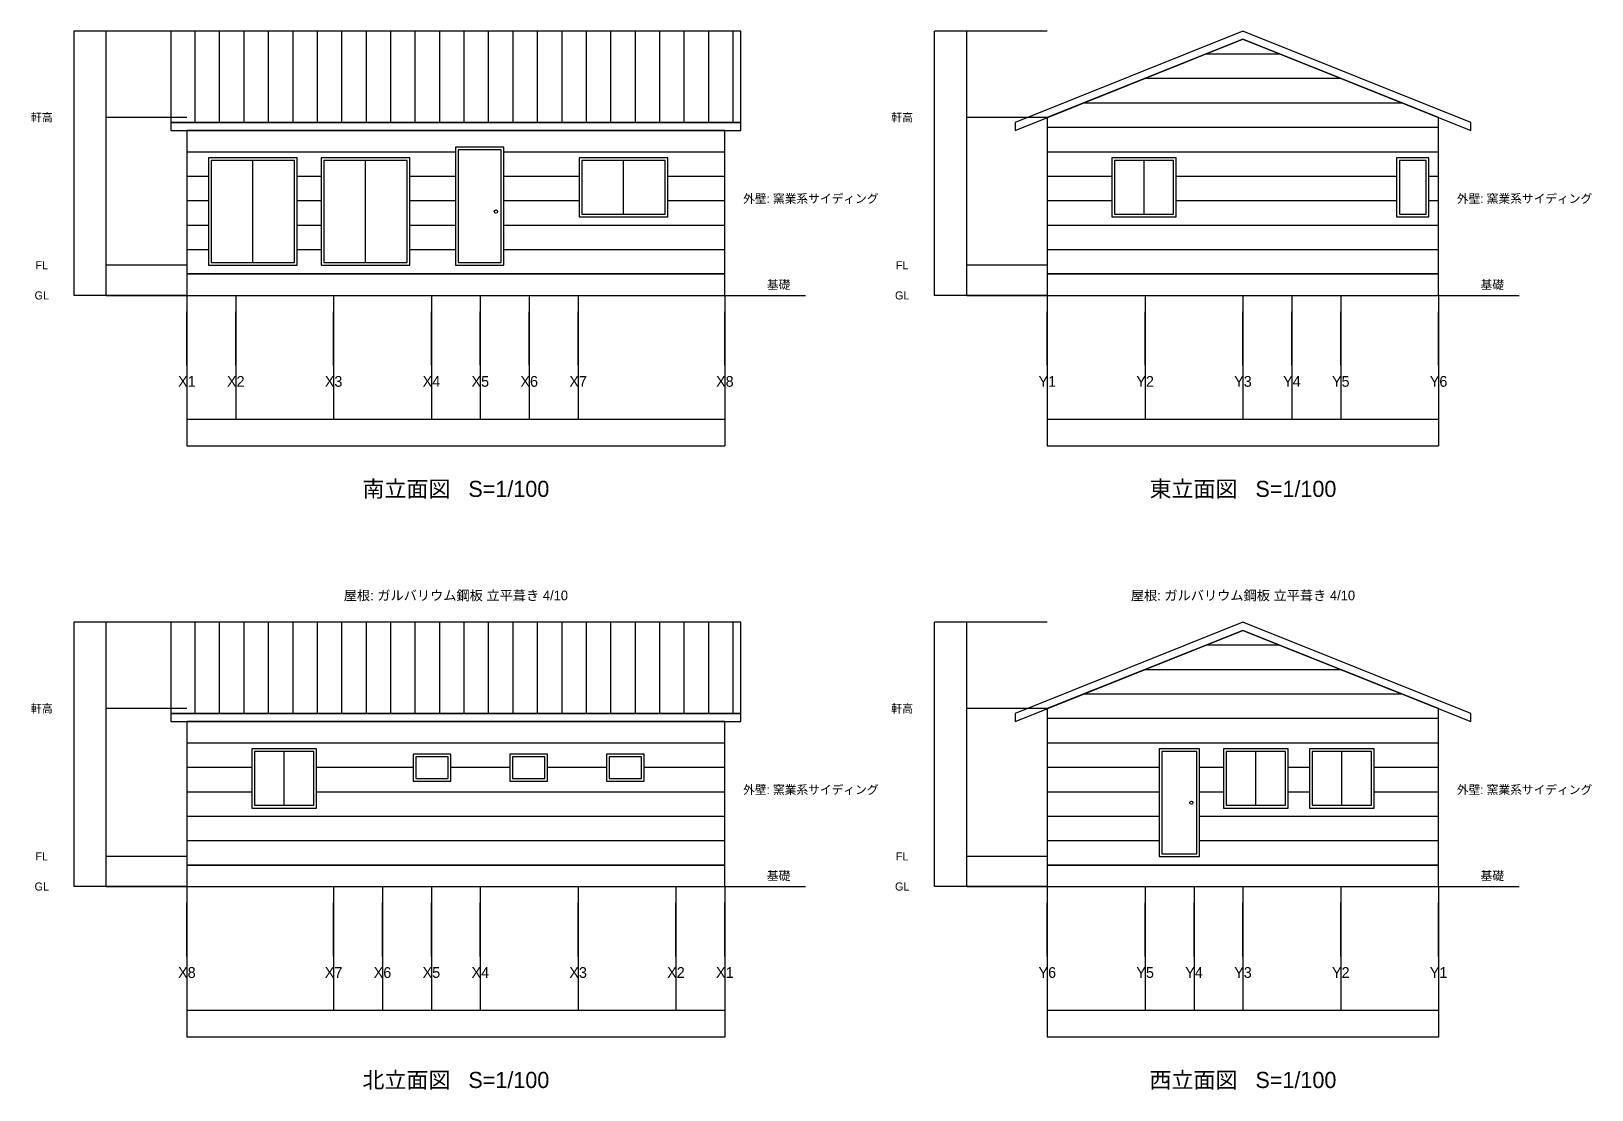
# Model space of a CAD drawing. Header units: millimetres. Extents: x -2900 to 51995, y -25289 to 10180.
# Drawn here: x -2896 to 26141, y -25283 to -5583 of the extents above; entities that cross this region are included whole.
import ezdxf
from ezdxf.enums import TextEntityAlignment as Align

# ---------------------------------------------------------------- set-up
doc = ezdxf.new("R2010")
doc.units = ezdxf.units.MM
doc.linetypes.add('CENTER', pattern=[50.800000000000004, 31.75, -6.35, 6.35, -6.35])
for name, color, linetype in [('DIM', 2, 'CONTINUOUS'), ('ELEV', 7, 'CONTINUOUS'), ('ELEV_DETAIL', 8, 'CONTINUOUS'), ('ELEV_WINDOW', 4, 'CONTINUOUS'), ('GRID', 1, 'CENTER'), ('TEXT', 7, 'CONTINUOUS')]:
    doc.layers.add(name, color=color, linetype=linetype)
doc.styles.add('kst32b', font='kst32b')
doc.dimstyles.get("Standard").update_dxf_attribs({"dimtxt": 0.25, "dimasz": 0.175, "dimexe": 0.375, "dimexo": 0.125, "dimgap": 0.1, "dimtad": 0, "dimtoh": 1, "dimlfac": 100, "dimzin": 12, "dimdsep": 46, "dimcen": 0.09, "dimazin": 3, "dimtfac": 1, "dimtdec": 4, "dimtofl": 0, "dimtmove": 0, "dimatfit": 3, "dimfxl": 1, "dimtolj": 1, "dimtzin": 0, "dimarcsym": 0})

# ---------------------------------------------------------------- blocks, each defined once
blk = doc.blocks.new('*D15')
at = {"layer": 'DIM', "color": 0, "linetype": 'ByBlock', "lineweight": -2}
for p, q in [((-2.296212748401287e-17, -10500.125), (-6.888638245203862e-17, -12800.375)), ((910, -10500.125), (910, -12800.375)), ((0, -12800), (910, -12800))]:
    blk.add_line(p, q, dxfattribs=at)
for points in [[(0, -12800), (0.175, -12799.97086007396), (0.175, -12800.02913992604)], [(910, -12800), (909.825, -12800.02913992604), (909.825, -12799.97086007396)]]:
    blk.add_solid(points, dxfattribs=at)
at = {"layer": 'DIM', "color": 0, "linetype": 'CONTINUOUS', "lineweight": -2, "insert": (455, -12640), "char_height": 0.25, "width": 0.4444444444444754, "attachment_point": 5}
blk.add_mtext('910', dxfattribs=at)
blk = doc.blocks.new('*D16')
at = {"layer": 'DIM', "color": 0, "linetype": 'ByBlock', "lineweight": -2}
for p, q in [((910, -10500.125), (910, -12800.375)), ((2730, -10500.125), (2730, -12800.375)), ((910, -12800), (2730, -12800))]:
    blk.add_line(p, q, dxfattribs=at)
for points in [[(910, -12800), (910.175, -12799.97086007396), (910.175, -12800.02913992604)], [(2730, -12800), (2729.825, -12800.02913992604), (2729.825, -12799.97086007396)]]:
    blk.add_solid(points, dxfattribs=at)
at = {"layer": 'DIM', "color": 0, "linetype": 'CONTINUOUS', "lineweight": -2, "insert": (1820, -12640), "char_height": 0.25, "width": 0.7361111111111112, "attachment_point": 5}
blk.add_mtext('1,820', dxfattribs=at)
blk = doc.blocks.new('*D17')
at = {"layer": 'DIM', "color": 0, "linetype": 'ByBlock', "lineweight": -2}
for p, q in [((2730, -10500.125), (2730, -12800.375)), ((4550, -10500.125), (4550, -12800.375)), ((2730, -12800), (4550, -12800))]:
    blk.add_line(p, q, dxfattribs=at)
for points in [[(2730, -12800), (2730.175, -12799.97086007396), (2730.175, -12800.02913992604)], [(4550, -12800), (4549.825, -12800.02913992604), (4549.825, -12799.97086007396)]]:
    blk.add_solid(points, dxfattribs=at)
at = {"layer": 'DIM', "color": 0, "linetype": 'CONTINUOUS', "lineweight": -2, "insert": (3640, -12640), "char_height": 0.25, "width": 0.7361111111111112, "attachment_point": 5}
blk.add_mtext('1,820', dxfattribs=at)
blk = doc.blocks.new('*D18')
at = {"layer": 'DIM', "color": 0, "linetype": 'ByBlock', "lineweight": -2}
for p, q in [((4550, -10500.125), (4550, -12800.375)), ((5460, -10500.125), (5460, -12800.375)), ((4550, -12800), (5460, -12800))]:
    blk.add_line(p, q, dxfattribs=at)
for points in [[(4550, -12800), (4550.175, -12799.97086007396), (4550.175, -12800.02913992604)], [(5460, -12800), (5459.825, -12800.02913992604), (5459.825, -12799.97086007396)]]:
    blk.add_solid(points, dxfattribs=at)
at = {"layer": 'DIM', "color": 0, "linetype": 'CONTINUOUS', "lineweight": -2, "insert": (5005, -12640), "char_height": 0.25, "width": 0.4444444444444754, "attachment_point": 5}
blk.add_mtext('910', dxfattribs=at)
blk = doc.blocks.new('*D19')
at = {"layer": 'DIM', "color": 0, "linetype": 'ByBlock', "lineweight": -2}
for p, q in [((5460, -10500.125), (5460, -12800.375)), ((6370, -10500.125), (6370, -12800.375)), ((5460, -12800), (6370, -12800))]:
    blk.add_line(p, q, dxfattribs=at)
for points in [[(5460, -12800), (5460.175, -12799.97086007396), (5460.175, -12800.02913992604)], [(6370, -12800), (6369.825, -12800.02913992604), (6369.825, -12799.97086007396)]]:
    blk.add_solid(points, dxfattribs=at)
at = {"layer": 'DIM', "color": 0, "linetype": 'CONTINUOUS', "lineweight": -2, "insert": (5915, -12640), "char_height": 0.25, "width": 0.4444444444444754, "attachment_point": 5}
blk.add_mtext('910', dxfattribs=at)
blk = doc.blocks.new('*D20')
at = {"layer": 'DIM', "color": 0, "linetype": 'ByBlock', "lineweight": -2}
for p, q in [((6370, -10500.125), (6370, -12800.375)), ((7280, -10500.125), (7280, -12800.375)), ((6370, -12800), (7280, -12800))]:
    blk.add_line(p, q, dxfattribs=at)
for points in [[(6370, -12800), (6370.175, -12799.97086007396), (6370.175, -12800.02913992604)], [(7280, -12800), (7279.825, -12800.02913992604), (7279.825, -12799.97086007396)]]:
    blk.add_solid(points, dxfattribs=at)
at = {"layer": 'DIM', "color": 0, "linetype": 'CONTINUOUS', "lineweight": -2, "insert": (6825, -12640), "char_height": 0.25, "width": 0.4444444444444754, "attachment_point": 5}
blk.add_mtext('910', dxfattribs=at)
blk = doc.blocks.new('*D21')
at = {"layer": 'DIM', "color": 0, "linetype": 'ByBlock', "lineweight": -2}
for p, q in [((7280, -10500.125), (7280, -12800.375)), ((10010, -10500.125), (10010, -12800.375)), ((7280, -12800), (10010, -12800))]:
    blk.add_line(p, q, dxfattribs=at)
for points in [[(7280, -12800), (7280.175, -12799.97086007396), (7280.175, -12800.02913992604)], [(10010, -12800), (10009.825, -12800.02913992604), (10009.825, -12799.97086007396)]]:
    blk.add_solid(points, dxfattribs=at)
at = {"layer": 'DIM', "color": 0, "linetype": 'CONTINUOUS', "lineweight": -2, "insert": (8645, -12640), "char_height": 0.25, "width": 0.7916666666666821, "attachment_point": 5}
blk.add_mtext('2,730', dxfattribs=at)
blk = doc.blocks.new('*D22')
at = {"layer": 'DIM', "color": 0, "linetype": 'ByBlock', "lineweight": -2}
for p, q in [((-2.296212748401287e-17, -10500.125), (-6.888638245203862e-17, -13300.375)), ((10010, -10500.125), (10010, -13300.375)), ((0, -13300), (10010, -13300))]:
    blk.add_line(p, q, dxfattribs=at)
for points in [[(0, -13300), (0.175, -13299.97086007396), (0.175, -13300.02913992604)], [(10010, -13300), (10009.825, -13300.02913992604), (10009.825, -13299.97086007396)]]:
    blk.add_solid(points, dxfattribs=at)
at = {"layer": 'DIM', "color": 0, "linetype": 'CONTINUOUS', "lineweight": -2, "insert": (5005, -13140), "char_height": 0.25, "width": 0.875, "attachment_point": 5}
blk.add_mtext('10,010', dxfattribs=at)
blk = doc.blocks.new('*D23')
at = {"layer": 'DIM', "color": 0, "linetype": 'ByBlock', "lineweight": -2}
for p, q in [((-0.125, -9939), (-1500.375, -9939)), ((-1500, -10500), (-1500, -9939)), ((-0.125, -10500), (-1500.375, -10500))]:
    blk.add_line(p, q, dxfattribs=at)
for points in [[(-1500, -9939), (-1499.970860073956, -9939.175), (-1500.029139926044, -9939.175)], [(-1500, -10500), (-1500.029139926044, -10499.825), (-1499.970860073956, -10499.825)]]:
    blk.add_solid(points, dxfattribs=at)
at = {"layer": 'DIM', "color": 0, "linetype": 'CONTINUOUS', "lineweight": -2, "insert": (-1660.375, -10219.5), "char_height": 0.25, "width": 0.4444444444444755, "attachment_point": 5, "rotation": 90}
blk.add_mtext('561', dxfattribs=at)
blk = doc.blocks.new('*D24')
at = {"layer": 'DIM', "color": 0, "linetype": 'ByBlock', "lineweight": -2}
for p, q in [((-0.125, -7189), (-1500.375, -7189)), ((-1500, -9939), (-1500, -7189)), ((-0.125, -9939), (-1500.375, -9939))]:
    blk.add_line(p, q, dxfattribs=at)
for points in [[(-1500, -7189), (-1499.970860073956, -7189.175), (-1500.029139926044, -7189.175)], [(-1500, -9939), (-1500.029139926044, -9938.825), (-1499.970860073956, -9938.825)]]:
    blk.add_solid(points, dxfattribs=at)
at = {"layer": 'DIM', "color": 0, "linetype": 'CONTINUOUS', "lineweight": -2, "insert": (-1660, -8564), "char_height": 0.25, "width": 0.7916666666666821, "attachment_point": 5, "rotation": 90}
blk.add_mtext('2,750', dxfattribs=at)
blk = doc.blocks.new('*D25')
at = {"layer": 'DIM', "color": 0, "linetype": 'ByBlock', "lineweight": -2}
for p, q in [((-0.125, -5583), (-1500.375, -5583)), ((-1500, -7189), (-1500, -5583)), ((-0.125, -7189), (-1500.375, -7189))]:
    blk.add_line(p, q, dxfattribs=at)
for points in [[(-1500, -5583), (-1499.970860073956, -5583.175), (-1500.029139926044, -5583.175)], [(-1500, -7189), (-1500.029139926044, -7188.825), (-1499.970860073956, -7188.825)]]:
    blk.add_solid(points, dxfattribs=at)
at = {"layer": 'DIM', "color": 0, "linetype": 'CONTINUOUS', "lineweight": -2, "insert": (-1660, -6386), "char_height": 0.25, "width": 0.7361111111111422, "attachment_point": 5, "rotation": 90}
blk.add_mtext('1,606', dxfattribs=at)
blk = doc.blocks.new('*D26')
at = {"layer": 'DIM', "color": 0, "linetype": 'ByBlock', "lineweight": -2}
for p, q in [((-0.125, -5583), (-2100.375, -5583)), ((-2100, -10500), (-2100, -5583)), ((-0.125, -10500), (-2100.375, -10500))]:
    blk.add_line(p, q, dxfattribs=at)
for points in [[(-2100, -5583), (-2099.970860073956, -5583.175), (-2100.029139926044, -5583.175)], [(-2100, -10500), (-2100.029139926044, -10499.825), (-2099.970860073956, -10499.825)]]:
    blk.add_solid(points, dxfattribs=at)
at = {"layer": 'DIM', "color": 0, "linetype": 'CONTINUOUS', "lineweight": -2, "insert": (-2260, -8041.5), "char_height": 0.25, "width": 0.7638888888889044, "attachment_point": 5, "rotation": 90}
blk.add_mtext('4,917', dxfattribs=at)
blk = doc.blocks.new('*D27')
at = {"layer": 'DIM', "color": 0, "linetype": 'ByBlock', "lineweight": -2}
for p, q in [((-2.296212748401287e-17, -21500.125), (-6.888638245203862e-17, -23800.375)), ((2730, -21500.125), (2730, -23800.375)), ((0, -23800), (2730, -23800))]:
    blk.add_line(p, q, dxfattribs=at)
for points in [[(0, -23800), (0.175, -23799.97086007395), (0.175, -23800.02913992605)], [(2730, -23800), (2729.825, -23800.02913992605), (2729.825, -23799.97086007395)]]:
    blk.add_solid(points, dxfattribs=at)
at = {"layer": 'DIM', "color": 0, "linetype": 'CONTINUOUS', "lineweight": -2, "insert": (1365, -23640), "char_height": 0.25, "width": 0.7916666666666821, "attachment_point": 5}
blk.add_mtext('2,730', dxfattribs=at)
blk = doc.blocks.new('*D28')
at = {"layer": 'DIM', "color": 0, "linetype": 'ByBlock', "lineweight": -2}
for p, q in [((2730, -21500.125), (2730, -23800.375)), ((3640, -21500.125), (3640, -23800.375)), ((2730, -23800), (3640, -23800))]:
    blk.add_line(p, q, dxfattribs=at)
for points in [[(2730, -23800), (2730.175, -23799.97086007395), (2730.175, -23800.02913992605)], [(3640, -23800), (3639.825, -23800.02913992605), (3639.825, -23799.97086007395)]]:
    blk.add_solid(points, dxfattribs=at)
at = {"layer": 'DIM', "color": 0, "linetype": 'CONTINUOUS', "lineweight": -2, "insert": (3185, -23640), "char_height": 0.25, "width": 0.4444444444444754, "attachment_point": 5}
blk.add_mtext('910', dxfattribs=at)
blk = doc.blocks.new('*D29')
at = {"layer": 'DIM', "color": 0, "linetype": 'ByBlock', "lineweight": -2}
for p, q in [((3640, -21500.125), (3640, -23800.375)), ((4550, -21500.125), (4550, -23800.375)), ((3640, -23800), (4550, -23800))]:
    blk.add_line(p, q, dxfattribs=at)
for points in [[(3640, -23800), (3640.175, -23799.97086007395), (3640.175, -23800.02913992605)], [(4550, -23800), (4549.825, -23800.02913992605), (4549.825, -23799.97086007395)]]:
    blk.add_solid(points, dxfattribs=at)
at = {"layer": 'DIM', "color": 0, "linetype": 'CONTINUOUS', "lineweight": -2, "insert": (4095, -23640), "char_height": 0.25, "width": 0.4444444444444754, "attachment_point": 5}
blk.add_mtext('910', dxfattribs=at)
blk = doc.blocks.new('*D30')
at = {"layer": 'DIM', "color": 0, "linetype": 'ByBlock', "lineweight": -2}
for p, q in [((4550, -21500.125), (4550, -23800.375)), ((5460, -21500.125), (5460, -23800.375)), ((4550, -23800), (5460, -23800))]:
    blk.add_line(p, q, dxfattribs=at)
for points in [[(4550, -23800), (4550.175, -23799.97086007395), (4550.175, -23800.02913992605)], [(5460, -23800), (5459.825, -23800.02913992605), (5459.825, -23799.97086007395)]]:
    blk.add_solid(points, dxfattribs=at)
at = {"layer": 'DIM', "color": 0, "linetype": 'CONTINUOUS', "lineweight": -2, "insert": (5005, -23640), "char_height": 0.25, "width": 0.4444444444444754, "attachment_point": 5}
blk.add_mtext('910', dxfattribs=at)
blk = doc.blocks.new('*D31')
at = {"layer": 'DIM', "color": 0, "linetype": 'ByBlock', "lineweight": -2}
for p, q in [((5460, -21500.125), (5460, -23800.375)), ((7280, -21500.125), (7280, -23800.375)), ((5460, -23800), (7280, -23800))]:
    blk.add_line(p, q, dxfattribs=at)
for points in [[(5460, -23800), (5460.175, -23799.97086007395), (5460.175, -23800.02913992605)], [(7280, -23800), (7279.825, -23800.02913992605), (7279.825, -23799.97086007395)]]:
    blk.add_solid(points, dxfattribs=at)
at = {"layer": 'DIM', "color": 0, "linetype": 'CONTINUOUS', "lineweight": -2, "insert": (6370, -23640), "char_height": 0.25, "width": 0.7361111111111112, "attachment_point": 5}
blk.add_mtext('1,820', dxfattribs=at)
blk = doc.blocks.new('*D32')
at = {"layer": 'DIM', "color": 0, "linetype": 'ByBlock', "lineweight": -2}
for p, q in [((7280, -21500.125), (7280, -23800.375)), ((9100, -21500.125), (9100, -23800.375)), ((7280, -23800), (9100, -23800))]:
    blk.add_line(p, q, dxfattribs=at)
for points in [[(7280, -23800), (7280.175, -23799.97086007395), (7280.175, -23800.02913992605)], [(9100, -23800), (9099.825, -23800.02913992605), (9099.825, -23799.97086007395)]]:
    blk.add_solid(points, dxfattribs=at)
at = {"layer": 'DIM', "color": 0, "linetype": 'CONTINUOUS', "lineweight": -2, "insert": (8190, -23640), "char_height": 0.25, "width": 0.7361111111111112, "attachment_point": 5}
blk.add_mtext('1,820', dxfattribs=at)
blk = doc.blocks.new('*D33')
at = {"layer": 'DIM', "color": 0, "linetype": 'ByBlock', "lineweight": -2}
for p, q in [((9100, -21500.125), (9100, -23800.375)), ((10010, -21500.125), (10010, -23800.375)), ((9100, -23800), (10010, -23800))]:
    blk.add_line(p, q, dxfattribs=at)
for points in [[(9100, -23800), (9100.175, -23799.97086007395), (9100.175, -23800.02913992605)], [(10010, -23800), (10009.825, -23800.02913992605), (10009.825, -23799.97086007395)]]:
    blk.add_solid(points, dxfattribs=at)
at = {"layer": 'DIM', "color": 0, "linetype": 'CONTINUOUS', "lineweight": -2, "insert": (9555, -23640), "char_height": 0.25, "width": 0.4444444444444754, "attachment_point": 5}
blk.add_mtext('910', dxfattribs=at)
blk = doc.blocks.new('*D34')
at = {"layer": 'DIM', "color": 0, "linetype": 'ByBlock', "lineweight": -2}
for p, q in [((-2.296212748401287e-17, -21500.125), (-6.888638245203862e-17, -24300.375)), ((10010, -21500.125), (10010, -24300.375)), ((0, -24300), (10010, -24300))]:
    blk.add_line(p, q, dxfattribs=at)
for points in [[(0, -24300), (0.175, -24299.97086007395), (0.175, -24300.02913992605)], [(10010, -24300), (10009.825, -24300.02913992605), (10009.825, -24299.97086007395)]]:
    blk.add_solid(points, dxfattribs=at)
at = {"layer": 'DIM', "color": 0, "linetype": 'CONTINUOUS', "lineweight": -2, "insert": (5005, -24140), "char_height": 0.25, "width": 0.875, "attachment_point": 5}
blk.add_mtext('10,010', dxfattribs=at)
blk = doc.blocks.new('*D35')
at = {"layer": 'DIM', "color": 0, "linetype": 'ByBlock', "lineweight": -2}
for p, q in [((-0.125, -20939), (-1500.375, -20939)), ((-1500, -21500), (-1500, -20939)), ((-0.125, -21500), (-1500.375, -21500))]:
    blk.add_line(p, q, dxfattribs=at)
for points in [[(-1500, -20939), (-1499.970860073956, -20939.175), (-1500.029139926044, -20939.175)], [(-1500, -21500), (-1500.029139926044, -21499.825), (-1499.970860073956, -21499.825)]]:
    blk.add_solid(points, dxfattribs=at)
at = {"layer": 'DIM', "color": 0, "linetype": 'CONTINUOUS', "lineweight": -2, "insert": (-1660.375, -21219.5), "char_height": 0.25, "width": 0.4444444444444755, "attachment_point": 5, "rotation": 90}
blk.add_mtext('561', dxfattribs=at)
blk = doc.blocks.new('*D36')
at = {"layer": 'DIM', "color": 0, "linetype": 'ByBlock', "lineweight": -2}
for p, q in [((-0.125, -18189), (-1500.375, -18189)), ((-1500, -20939), (-1500, -18189)), ((-0.125, -20939), (-1500.375, -20939))]:
    blk.add_line(p, q, dxfattribs=at)
for points in [[(-1500, -18189), (-1499.970860073956, -18189.175), (-1500.029139926044, -18189.175)], [(-1500, -20939), (-1500.029139926044, -20938.825), (-1499.970860073956, -20938.825)]]:
    blk.add_solid(points, dxfattribs=at)
at = {"layer": 'DIM', "color": 0, "linetype": 'CONTINUOUS', "lineweight": -2, "insert": (-1660, -19564), "char_height": 0.25, "width": 0.7916666666666821, "attachment_point": 5, "rotation": 90}
blk.add_mtext('2,750', dxfattribs=at)
blk = doc.blocks.new('*D37')
at = {"layer": 'DIM', "color": 0, "linetype": 'ByBlock', "lineweight": -2}
for p, q in [((-0.125, -16583), (-1500.375, -16583)), ((-1500, -18189), (-1500, -16583)), ((-0.125, -18189), (-1500.375, -18189))]:
    blk.add_line(p, q, dxfattribs=at)
for points in [[(-1500, -16583), (-1499.970860073956, -16583.175), (-1500.029139926044, -16583.175)], [(-1500, -18189), (-1500.029139926044, -18188.825), (-1499.970860073956, -18188.825)]]:
    blk.add_solid(points, dxfattribs=at)
at = {"layer": 'DIM', "color": 0, "linetype": 'CONTINUOUS', "lineweight": -2, "insert": (-1660, -17386), "char_height": 0.25, "width": 0.7361111111111422, "attachment_point": 5, "rotation": 90}
blk.add_mtext('1,606', dxfattribs=at)
blk = doc.blocks.new('*D38')
at = {"layer": 'DIM', "color": 0, "linetype": 'ByBlock', "lineweight": -2}
for p, q in [((-0.125, -16583), (-2100.375, -16583)), ((-2100, -21500), (-2100, -16583)), ((-0.125, -21500), (-2100.375, -21500))]:
    blk.add_line(p, q, dxfattribs=at)
for points in [[(-2100, -16583), (-2099.970860073956, -16583.175), (-2100.029139926044, -16583.175)], [(-2100, -21500), (-2100.029139926044, -21499.825), (-2099.970860073956, -21499.825)]]:
    blk.add_solid(points, dxfattribs=at)
at = {"layer": 'DIM', "color": 0, "linetype": 'CONTINUOUS', "lineweight": -2, "insert": (-2260, -19041.5), "char_height": 0.25, "width": 0.7638888888889044, "attachment_point": 5, "rotation": 90}
blk.add_mtext('4,917', dxfattribs=at)
blk = doc.blocks.new('*D39')
at = {"layer": 'DIM', "color": 0, "linetype": 'ByBlock', "lineweight": -2}
for p, q in [((16010, -10500.125), (16010, -12800.375)), ((17830, -10500.125), (17830, -12800.375)), ((16010, -12800), (17830, -12800))]:
    blk.add_line(p, q, dxfattribs=at)
for points in [[(16010, -12800), (16010.175, -12799.97086007396), (16010.175, -12800.02913992604)], [(17830, -12800), (17829.825, -12800.02913992604), (17829.825, -12799.97086007396)]]:
    blk.add_solid(points, dxfattribs=at)
at = {"layer": 'DIM', "color": 0, "linetype": 'CONTINUOUS', "lineweight": -2, "insert": (16920, -12640), "char_height": 0.25, "width": 0.7361111111111112, "attachment_point": 5}
blk.add_mtext('1,820', dxfattribs=at)
blk = doc.blocks.new('*D40')
at = {"layer": 'DIM', "color": 0, "linetype": 'ByBlock', "lineweight": -2}
for p, q in [((17830, -10500.125), (17830, -12800.375)), ((19650, -10500.125), (19650, -12800.375)), ((17830, -12800), (19650, -12800))]:
    blk.add_line(p, q, dxfattribs=at)
for points in [[(17830, -12800), (17830.175, -12799.97086007396), (17830.175, -12800.02913992604)], [(19650, -12800), (19649.825, -12800.02913992604), (19649.825, -12799.97086007396)]]:
    blk.add_solid(points, dxfattribs=at)
at = {"layer": 'DIM', "color": 0, "linetype": 'CONTINUOUS', "lineweight": -2, "insert": (18740, -12640), "char_height": 0.25, "width": 0.7361111111111112, "attachment_point": 5}
blk.add_mtext('1,820', dxfattribs=at)
blk = doc.blocks.new('*D41')
at = {"layer": 'DIM', "color": 0, "linetype": 'ByBlock', "lineweight": -2}
for p, q in [((19650, -10500.125), (19650, -12800.375)), ((20560, -10500.125), (20560, -12800.375)), ((19650, -12800), (20560, -12800))]:
    blk.add_line(p, q, dxfattribs=at)
for points in [[(19650, -12800), (19650.175, -12799.97086007396), (19650.175, -12800.02913992604)], [(20560, -12800), (20559.825, -12800.02913992604), (20559.825, -12799.97086007396)]]:
    blk.add_solid(points, dxfattribs=at)
at = {"layer": 'DIM', "color": 0, "linetype": 'CONTINUOUS', "lineweight": -2, "insert": (20105, -12640), "char_height": 0.25, "width": 0.4444444444444754, "attachment_point": 5}
blk.add_mtext('910', dxfattribs=at)
blk = doc.blocks.new('*D42')
at = {"layer": 'DIM', "color": 0, "linetype": 'ByBlock', "lineweight": -2}
for p, q in [((20560, -10500.125), (20560, -12800.375)), ((21470, -10500.125), (21470, -12800.375)), ((20560, -12800), (21470, -12800))]:
    blk.add_line(p, q, dxfattribs=at)
for points in [[(20560, -12800), (20560.175, -12799.97086007396), (20560.175, -12800.02913992604)], [(21470, -12800), (21469.825, -12800.02913992604), (21469.825, -12799.97086007396)]]:
    blk.add_solid(points, dxfattribs=at)
at = {"layer": 'DIM', "color": 0, "linetype": 'CONTINUOUS', "lineweight": -2, "insert": (21015, -12640), "char_height": 0.25, "width": 0.4444444444444754, "attachment_point": 5}
blk.add_mtext('910', dxfattribs=at)
blk = doc.blocks.new('*D43')
at = {"layer": 'DIM', "color": 0, "linetype": 'ByBlock', "lineweight": -2}
for p, q in [((21470, -10500.125), (21470, -12800.375)), ((23290, -10500.125), (23290, -12800.375)), ((21470, -12800), (23290, -12800))]:
    blk.add_line(p, q, dxfattribs=at)
for points in [[(21470, -12800), (21470.175, -12799.97086007396), (21470.175, -12800.02913992604)], [(23290, -12800), (23289.825, -12800.02913992604), (23289.825, -12799.97086007396)]]:
    blk.add_solid(points, dxfattribs=at)
at = {"layer": 'DIM', "color": 0, "linetype": 'CONTINUOUS', "lineweight": -2, "insert": (22380, -12640), "char_height": 0.25, "width": 0.7361111111111112, "attachment_point": 5}
blk.add_mtext('1,820', dxfattribs=at)
blk = doc.blocks.new('*D44')
at = {"layer": 'DIM', "color": 0, "linetype": 'ByBlock', "lineweight": -2}
for p, q in [((16010, -10500.125), (16010, -13300.375)), ((23290, -10500.125), (23290, -13300.375)), ((16010, -13300), (23290, -13300))]:
    blk.add_line(p, q, dxfattribs=at)
for points in [[(16010, -13300), (16010.175, -13299.97086007396), (16010.175, -13300.02913992604)], [(23290, -13300), (23289.825, -13300.02913992604), (23289.825, -13299.97086007396)]]:
    blk.add_solid(points, dxfattribs=at)
at = {"layer": 'DIM', "color": 0, "linetype": 'CONTINUOUS', "lineweight": -2, "insert": (19650, -13140), "char_height": 0.25, "width": 0.7916666666666665, "attachment_point": 5}
blk.add_mtext('7,280', dxfattribs=at)
blk = doc.blocks.new('*D45')
at = {"layer": 'DIM', "color": 0, "linetype": 'ByBlock', "lineweight": -2}
for p, q in [((16009.875, -9939), (14509.625, -9939)), ((14510, -10500), (14510, -9939)), ((16009.875, -10500), (14509.625, -10500))]:
    blk.add_line(p, q, dxfattribs=at)
for points in [[(14510, -9939), (14510.02913992604, -9939.175), (14509.97086007396, -9939.175)], [(14510, -10500), (14509.97086007396, -10499.825), (14510.02913992604, -10499.825)]]:
    blk.add_solid(points, dxfattribs=at)
at = {"layer": 'DIM', "color": 0, "linetype": 'CONTINUOUS', "lineweight": -2, "insert": (14349.625, -10219.5), "char_height": 0.25, "width": 0.4444444444444755, "attachment_point": 5, "rotation": 90}
blk.add_mtext('561', dxfattribs=at)
blk = doc.blocks.new('*D46')
at = {"layer": 'DIM', "color": 0, "linetype": 'ByBlock', "lineweight": -2}
for p, q in [((16009.875, -7189), (14509.625, -7189)), ((14510, -9939), (14510, -7189)), ((16009.875, -9939), (14509.625, -9939))]:
    blk.add_line(p, q, dxfattribs=at)
for points in [[(14510, -7189), (14510.02913992604, -7189.175), (14509.97086007396, -7189.175)], [(14510, -9939), (14509.97086007396, -9938.825), (14510.02913992604, -9938.825)]]:
    blk.add_solid(points, dxfattribs=at)
at = {"layer": 'DIM', "color": 0, "linetype": 'CONTINUOUS', "lineweight": -2, "insert": (14350, -8564), "char_height": 0.25, "width": 0.7916666666666821, "attachment_point": 5, "rotation": 90}
blk.add_mtext('2,750', dxfattribs=at)
blk = doc.blocks.new('*D47')
at = {"layer": 'DIM', "color": 0, "linetype": 'ByBlock', "lineweight": -2}
for p, q in [((16009.875, -5583), (14509.625, -5583)), ((14510, -7189), (14510, -5583)), ((16009.875, -7189), (14509.625, -7189))]:
    blk.add_line(p, q, dxfattribs=at)
for points in [[(14510, -5583), (14510.02913992604, -5583.175), (14509.97086007396, -5583.175)], [(14510, -7189), (14509.97086007396, -7188.825), (14510.02913992604, -7188.825)]]:
    blk.add_solid(points, dxfattribs=at)
at = {"layer": 'DIM', "color": 0, "linetype": 'CONTINUOUS', "lineweight": -2, "insert": (14350, -6386), "char_height": 0.25, "width": 0.7361111111111422, "attachment_point": 5, "rotation": 90}
blk.add_mtext('1,606', dxfattribs=at)
blk = doc.blocks.new('*D48')
at = {"layer": 'DIM', "color": 0, "linetype": 'ByBlock', "lineweight": -2}
for p, q in [((16009.875, -5583), (13909.625, -5583)), ((13910, -10500), (13910, -5583)), ((16009.875, -10500), (13909.625, -10500))]:
    blk.add_line(p, q, dxfattribs=at)
for points in [[(13910, -5583), (13910.02913992604, -5583.175), (13909.97086007396, -5583.175)], [(13910, -10500), (13909.97086007396, -10499.825), (13910.02913992604, -10499.825)]]:
    blk.add_solid(points, dxfattribs=at)
at = {"layer": 'DIM', "color": 0, "linetype": 'CONTINUOUS', "lineweight": -2, "insert": (13750, -8041.5), "char_height": 0.25, "width": 0.7638888888889044, "attachment_point": 5, "rotation": 90}
blk.add_mtext('4,917', dxfattribs=at)
blk = doc.blocks.new('*D49')
at = {"layer": 'DIM', "color": 0, "linetype": 'ByBlock', "lineweight": -2}
for p, q in [((16010, -21500.125), (16010, -23800.375)), ((17830, -21500.125), (17830, -23800.375)), ((16010, -23800), (17830, -23800))]:
    blk.add_line(p, q, dxfattribs=at)
for points in [[(16010, -23800), (16010.175, -23799.97086007395), (16010.175, -23800.02913992605)], [(17830, -23800), (17829.825, -23800.02913992605), (17829.825, -23799.97086007395)]]:
    blk.add_solid(points, dxfattribs=at)
at = {"layer": 'DIM', "color": 0, "linetype": 'CONTINUOUS', "lineweight": -2, "insert": (16920, -23640), "char_height": 0.25, "width": 0.7361111111111112, "attachment_point": 5}
blk.add_mtext('1,820', dxfattribs=at)
blk = doc.blocks.new('*D50')
at = {"layer": 'DIM', "color": 0, "linetype": 'ByBlock', "lineweight": -2}
for p, q in [((17830, -21500.125), (17830, -23800.375)), ((18740, -21500.125), (18740, -23800.375)), ((17830, -23800), (18740, -23800))]:
    blk.add_line(p, q, dxfattribs=at)
for points in [[(17830, -23800), (17830.175, -23799.97086007395), (17830.175, -23800.02913992605)], [(18740, -23800), (18739.825, -23800.02913992605), (18739.825, -23799.97086007395)]]:
    blk.add_solid(points, dxfattribs=at)
at = {"layer": 'DIM', "color": 0, "linetype": 'CONTINUOUS', "lineweight": -2, "insert": (18285, -23640), "char_height": 0.25, "width": 0.4444444444444754, "attachment_point": 5}
blk.add_mtext('910', dxfattribs=at)
blk = doc.blocks.new('*D51')
at = {"layer": 'DIM', "color": 0, "linetype": 'ByBlock', "lineweight": -2}
for p, q in [((18740, -21500.125), (18740, -23800.375)), ((19650, -21500.125), (19650, -23800.375)), ((18740, -23800), (19650, -23800))]:
    blk.add_line(p, q, dxfattribs=at)
for points in [[(18740, -23800), (18740.175, -23799.97086007395), (18740.175, -23800.02913992605)], [(19650, -23800), (19649.825, -23800.02913992605), (19649.825, -23799.97086007395)]]:
    blk.add_solid(points, dxfattribs=at)
at = {"layer": 'DIM', "color": 0, "linetype": 'CONTINUOUS', "lineweight": -2, "insert": (19195, -23640), "char_height": 0.25, "width": 0.4444444444444754, "attachment_point": 5}
blk.add_mtext('910', dxfattribs=at)
blk = doc.blocks.new('*D52')
at = {"layer": 'DIM', "color": 0, "linetype": 'ByBlock', "lineweight": -2}
for p, q in [((19650, -21500.125), (19650, -23800.375)), ((21470, -21500.125), (21470, -23800.375)), ((19650, -23800), (21470, -23800))]:
    blk.add_line(p, q, dxfattribs=at)
for points in [[(19650, -23800), (19650.175, -23799.97086007395), (19650.175, -23800.02913992605)], [(21470, -23800), (21469.825, -23800.02913992605), (21469.825, -23799.97086007395)]]:
    blk.add_solid(points, dxfattribs=at)
at = {"layer": 'DIM', "color": 0, "linetype": 'CONTINUOUS', "lineweight": -2, "insert": (20560, -23640), "char_height": 0.25, "width": 0.7361111111111112, "attachment_point": 5}
blk.add_mtext('1,820', dxfattribs=at)
blk = doc.blocks.new('*D53')
at = {"layer": 'DIM', "color": 0, "linetype": 'ByBlock', "lineweight": -2}
for p, q in [((21470, -21500.125), (21470, -23800.375)), ((23290, -21500.125), (23290, -23800.375)), ((21470, -23800), (23290, -23800))]:
    blk.add_line(p, q, dxfattribs=at)
for points in [[(21470, -23800), (21470.175, -23799.97086007395), (21470.175, -23800.02913992605)], [(23290, -23800), (23289.825, -23800.02913992605), (23289.825, -23799.97086007395)]]:
    blk.add_solid(points, dxfattribs=at)
at = {"layer": 'DIM', "color": 0, "linetype": 'CONTINUOUS', "lineweight": -2, "insert": (22380, -23640), "char_height": 0.25, "width": 0.7361111111111112, "attachment_point": 5}
blk.add_mtext('1,820', dxfattribs=at)
blk = doc.blocks.new('*D54')
at = {"layer": 'DIM', "color": 0, "linetype": 'ByBlock', "lineweight": -2}
for p, q in [((16010, -21500.125), (16010, -24300.375)), ((23290, -21500.125), (23290, -24300.375)), ((16010, -24300), (23290, -24300))]:
    blk.add_line(p, q, dxfattribs=at)
for points in [[(16010, -24300), (16010.175, -24299.97086007395), (16010.175, -24300.02913992605)], [(23290, -24300), (23289.825, -24300.02913992605), (23289.825, -24299.97086007395)]]:
    blk.add_solid(points, dxfattribs=at)
at = {"layer": 'DIM', "color": 0, "linetype": 'CONTINUOUS', "lineweight": -2, "insert": (19650, -24140), "char_height": 0.25, "width": 0.7916666666666665, "attachment_point": 5}
blk.add_mtext('7,280', dxfattribs=at)
blk = doc.blocks.new('*D55')
at = {"layer": 'DIM', "color": 0, "linetype": 'ByBlock', "lineweight": -2}
for p, q in [((16009.875, -20939), (14509.625, -20939)), ((14510, -21500), (14510, -20939)), ((16009.875, -21500), (14509.625, -21500))]:
    blk.add_line(p, q, dxfattribs=at)
for points in [[(14510, -20939), (14510.02913992604, -20939.175), (14509.97086007396, -20939.175)], [(14510, -21500), (14509.97086007396, -21499.825), (14510.02913992604, -21499.825)]]:
    blk.add_solid(points, dxfattribs=at)
at = {"layer": 'DIM', "color": 0, "linetype": 'CONTINUOUS', "lineweight": -2, "insert": (14349.625, -21219.5), "char_height": 0.25, "width": 0.4444444444444755, "attachment_point": 5, "rotation": 90}
blk.add_mtext('561', dxfattribs=at)
blk = doc.blocks.new('*D56')
at = {"layer": 'DIM', "color": 0, "linetype": 'ByBlock', "lineweight": -2}
for p, q in [((16009.875, -18189), (14509.625, -18189)), ((14510, -20939), (14510, -18189)), ((16009.875, -20939), (14509.625, -20939))]:
    blk.add_line(p, q, dxfattribs=at)
for points in [[(14510, -18189), (14510.02913992604, -18189.175), (14509.97086007396, -18189.175)], [(14510, -20939), (14509.97086007396, -20938.825), (14510.02913992604, -20938.825)]]:
    blk.add_solid(points, dxfattribs=at)
at = {"layer": 'DIM', "color": 0, "linetype": 'CONTINUOUS', "lineweight": -2, "insert": (14350, -19564), "char_height": 0.25, "width": 0.7916666666666821, "attachment_point": 5, "rotation": 90}
blk.add_mtext('2,750', dxfattribs=at)
blk = doc.blocks.new('*D57')
at = {"layer": 'DIM', "color": 0, "linetype": 'ByBlock', "lineweight": -2}
for p, q in [((16009.875, -16583), (14509.625, -16583)), ((14510, -18189), (14510, -16583)), ((16009.875, -18189), (14509.625, -18189))]:
    blk.add_line(p, q, dxfattribs=at)
for points in [[(14510, -16583), (14510.02913992604, -16583.175), (14509.97086007396, -16583.175)], [(14510, -18189), (14509.97086007396, -18188.825), (14510.02913992604, -18188.825)]]:
    blk.add_solid(points, dxfattribs=at)
at = {"layer": 'DIM', "color": 0, "linetype": 'CONTINUOUS', "lineweight": -2, "insert": (14350, -17386), "char_height": 0.25, "width": 0.7361111111111422, "attachment_point": 5, "rotation": 90}
blk.add_mtext('1,606', dxfattribs=at)
blk = doc.blocks.new('*D58')
at = {"layer": 'DIM', "color": 0, "linetype": 'ByBlock', "lineweight": -2}
for p, q in [((16009.875, -16583), (13909.625, -16583)), ((13910, -21500), (13910, -16583)), ((16009.875, -21500), (13909.625, -21500))]:
    blk.add_line(p, q, dxfattribs=at)
for points in [[(13910, -16583), (13910.02913992604, -16583.175), (13909.97086007396, -16583.175)], [(13910, -21500), (13909.97086007396, -21499.825), (13910.02913992604, -21499.825)]]:
    blk.add_solid(points, dxfattribs=at)
at = {"layer": 'DIM', "color": 0, "linetype": 'CONTINUOUS', "lineweight": -2, "insert": (13750, -19041.5), "char_height": 0.25, "width": 0.7638888888889044, "attachment_point": 5, "rotation": 90}
blk.add_mtext('4,917', dxfattribs=at)

msp = doc.modelspace()

# ---------------------------------------------------------------- linework, layer by layer
at = {"layer": 'ELEV'}
for p, q in [((-1500, -10500), (11510, -10500)), ((14510, -10500), (24790, -10500)), ((-1500, -21500), (11510, -21500)), ((14510, -21500), (24790, -21500))]:
    msp.add_line(p, q, dxfattribs=at)
for points in [[(-300, -7279), (10310, -7279), (10310, -5583), (-300, -5583)], [(15410, -7429), (19650, -5733), (23890, -7429), (23890, -7279), (19650, -5583), (15410, -7279)], [(16010, -10100), (23290, -10100), (23290, -7189), (19650, -5733), (16010, -7189)], [(-300, -7429), (10310, -7429), (10310, -7279), (-300, -7279)], [(0, -10100), (10010, -10100), (10010, -7429), (0, -7429)], [(0, -10500), (10010, -10500), (10010, -10100), (0, -10100)], [(16010, -10500), (23290, -10500), (23290, -10100), (16010, -10100)], [(-300, -18279), (10310, -18279), (10310, -16583), (-300, -16583)], [(15410, -18429), (19650, -16733), (23890, -18429), (23890, -18279), (19650, -16583), (15410, -18279)], [(16010, -21100), (23290, -21100), (23290, -18189), (19650, -16733), (16010, -18189)], [(-300, -18429), (10310, -18429), (10310, -18279), (-300, -18279)], [(0, -21100), (10010, -21100), (10010, -18429), (0, -18429)], [(0, -21500), (10010, -21500), (10010, -21100), (0, -21100)], [(16010, -21500), (23290, -21500), (23290, -21100), (16010, -21100)]]:
    msp.add_lwpolyline(points, close=True, dxfattribs=at)
at = {"layer": 'ELEV_DETAIL'}
for p, q in [((155, -7279), (155, -5583)), ((610, -7279), (610, -5583)), ((1065, -7279), (1065, -5583)), ((1520, -7279), (1520, -5583)), ((1975, -7279), (1975, -5583)), ((2430, -7279), (2430, -5583)), ((2885, -7279), (2885, -5583)), ((3340, -7279), (3340, -5583)), ((3795, -7279), (3795, -5583)), ((4250, -7279), (4250, -5583)), ((4705, -7279), (4705, -5583)), ((5160, -7279), (5160, -5583)), ((5615, -7279), (5615, -5583)), ((6070, -7279), (6070, -5583)), ((6525, -7279), (6525, -5583)), ((6980, -7279), (6980, -5583)), ((7435, -7279), (7435, -5583)), ((7890, -7279), (7890, -5583)), ((8345, -7279), (8345, -5583)), ((8800, -7279), (8800, -5583)), ((9255, -7279), (9255, -5583)), ((9710, -7279), (9710, -5583)), ((10165, -7279), (10165, -5583)), ((18970, -6005), (20330, -6005)), ((17832.5, -6460), (21467.5, -6460)), ((16695, -6915), (22605, -6915)), ((16010, -7370), (23290, -7370)), ((0, -7825), (5000, -7825)), ((5900, -7825), (10010, -7825)), ((16010, -7825), (23290, -7825)), ((0, -8280), (400, -8280)), ((2050, -8280), (2500, -8280)), ((4150, -8280), (5000, -8280)), ((5900, -8280), (7300, -8280)), ((8950, -8280), (10010, -8280)), ((16010, -8280), (17210, -8280)), ((18410, -8280), (22510, -8280)), ((23110, -8280), (23290, -8280)), ((0, -8735), (400, -8735)), ((2050, -8735), (2500, -8735)), ((4150, -8735), (5000, -8735)), ((5900, -8735), (7300, -8735)), ((8950, -8735), (10010, -8735)), ((16010, -8735), (17210, -8735)), ((18410, -8735), (22510, -8735)), ((23110, -8735), (23290, -8735)), ((0, -9190), (400, -9190)), ((2050, -9190), (2500, -9190)), ((4150, -9190), (5000, -9190)), ((5900, -9190), (10010, -9190)), ((16010, -9190), (23290, -9190)), ((0, -9645), (400, -9645)), ((2050, -9645), (2500, -9645)), ((4150, -9645), (5000, -9645)), ((5900, -9645), (10010, -9645)), ((16010, -9645), (23290, -9645)), ((155, -18279), (155, -16583)), ((610, -18279), (610, -16583)), ((1065, -18279), (1065, -16583)), ((1520, -18279), (1520, -16583)), ((1975, -18279), (1975, -16583)), ((2430, -18279), (2430, -16583)), ((2885, -18279), (2885, -16583)), ((3340, -18279), (3340, -16583)), ((3795, -18279), (3795, -16583)), ((4250, -18279), (4250, -16583)), ((4705, -18279), (4705, -16583)), ((5160, -18279), (5160, -16583)), ((5615, -18279), (5615, -16583)), ((6070, -18279), (6070, -16583)), ((6525, -18279), (6525, -16583)), ((6980, -18279), (6980, -16583)), ((7435, -18279), (7435, -16583)), ((7890, -18279), (7890, -16583)), ((8345, -18279), (8345, -16583)), ((8800, -18279), (8800, -16583)), ((9255, -18279), (9255, -16583)), ((9710, -18279), (9710, -16583)), ((10165, -18279), (10165, -16583)), ((18970, -17005), (20330, -17005)), ((17832.5, -17460), (21467.5, -17460)), ((16695, -17915), (22605, -17915)), ((16010, -18370), (23290, -18370)), ((0, -18825), (10010, -18825)), ((16010, -18825), (23290, -18825)), ((0, -19280), (1210, -19280)), ((2410, -19280), (4210, -19280)), ((4910, -19280), (6010, -19280)), ((6710, -19280), (7810, -19280)), ((8510, -19280), (10010, -19280)), ((16010, -19280), (18090, -19280)), ((18840, -19280), (19290, -19280)), ((20490, -19280), (20890, -19280)), ((22090, -19280), (23290, -19280)), ((0, -19735), (1210, -19735)), ((2410, -19735), (10010, -19735)), ((16010, -19735), (18090, -19735)), ((18840, -19735), (19290, -19735)), ((20490, -19735), (20890, -19735)), ((22090, -19735), (23290, -19735)), ((0, -20190), (10010, -20190)), ((16010, -20190), (18090, -20190)), ((18840, -20190), (23290, -20190)), ((0, -20645), (10010, -20645)), ((16010, -20645), (18090, -20645)), ((18840, -20645), (23290, -20645))]:
    msp.add_line(p, q, dxfattribs=at)
at = {"layer": 'ELEV_WINDOW'}
for p, q in [((1225, -9889), (1225, -7989)), ((3325, -9889), (3325, -7989)), ((8125, -8989), (8125, -7989)), ((17810, -8989), (17810, -7989)), ((1810, -19989), (1810, -18989)), ((19890, -19989), (19890, -18989)), ((21490, -19989), (21490, -18989))]:
    msp.add_line(p, q, dxfattribs=at)
for points in [[(5000, -9939), (5900, -9939), (5900, -7739), (5000, -7739)], [(5050, -9889), (5850, -9889), (5850, -7789), (5050, -7789)], [(400, -9939), (2050, -9939), (2050, -7939), (400, -7939)], [(450, -9889), (2000, -9889), (2000, -7989), (450, -7989)], [(2500, -9939), (4150, -9939), (4150, -7939), (2500, -7939)], [(2550, -9889), (4100, -9889), (4100, -7989), (2550, -7989)], [(7300, -9039), (8950, -9039), (8950, -7939), (7300, -7939)], [(7350, -8989), (8900, -8989), (8900, -7989), (7350, -7989)], [(17210, -9039), (18410, -9039), (18410, -7939), (17210, -7939)], [(17260, -8989), (18360, -8989), (18360, -7989), (17260, -7989)], [(22510, -9039), (23110, -9039), (23110, -7939), (22510, -7939)], [(22560, -8989), (23060, -8989), (23060, -7989), (22560, -7989)], [(1210, -20039), (2410, -20039), (2410, -18939), (1210, -18939)], [(1260, -19989), (2360, -19989), (2360, -18989), (1260, -18989)], [(4210, -19539), (4910, -19539), (4910, -19039), (4210, -19039)], [(4260, -19489), (4860, -19489), (4860, -19089), (4260, -19089)], [(6010, -19539), (6710, -19539), (6710, -19039), (6010, -19039)], [(6060, -19489), (6660, -19489), (6660, -19089), (6060, -19089)], [(7810, -19539), (8510, -19539), (8510, -19039), (7810, -19039)], [(7860, -19489), (8460, -19489), (8460, -19089), (7860, -19089)], [(18090, -20939), (18840, -20939), (18840, -18939), (18090, -18939)], [(18140, -20889), (18790, -20889), (18790, -18989), (18140, -18989)], [(19290, -20039), (20490, -20039), (20490, -18939), (19290, -18939)], [(19340, -19989), (20440, -19989), (20440, -18989), (19340, -18989)], [(20890, -20039), (22090, -20039), (22090, -18939), (20890, -18939)], [(20940, -19989), (22040, -19989), (22040, -18989), (20940, -18989)]]:
    msp.add_lwpolyline(points, close=True, dxfattribs=at)
for centre in [(5750, -8939), (18690, -19939)]:
    msp.add_circle(centre, 30, dxfattribs=at)
at = {"layer": 'GRID'}
for p, q in [((0, -11800), (0, -10800)), ((910, -11800), (910, -10800)), ((2730, -11800), (2730, -10800)), ((4550, -11800), (4550, -10800)), ((5460, -11800), (5460, -10800)), ((6370, -11800), (6370, -10800)), ((7280, -11800), (7280, -10800)), ((10010, -11800), (10010, -10800)), ((16010, -11800), (16010, -10800)), ((17830, -11800), (17830, -10800)), ((19650, -11800), (19650, -10800)), ((20560, -11800), (20560, -10800)), ((21470, -11800), (21470, -10800)), ((23290, -11800), (23290, -10800)), ((0, -22800), (0, -21800)), ((2730, -22800), (2730, -21800)), ((3640, -22800), (3640, -21800)), ((4550, -22800), (4550, -21800)), ((5460, -22800), (5460, -21800)), ((7280, -22800), (7280, -21800)), ((9100, -22800), (9100, -21800)), ((10010, -22800), (10010, -21800)), ((16010, -22800), (16010, -21800)), ((17830, -22800), (17830, -21800)), ((18740, -22800), (18740, -21800)), ((19650, -22800), (19650, -21800)), ((21470, -22800), (21470, -21800)), ((23290, -22800), (23290, -21800))]:
    msp.add_line(p, q, dxfattribs=at)

# ---------------------------------------------------------------- texts
at = {"layer": 'GRID', "style": 'kst32b'}
for s, p in [('X1', (0, -12100)), ('X2', (910, -12100)), ('X3', (2730, -12100)), ('X4', (4550, -12100)), ('X5', (5460, -12100)), ('X6', (6370, -12100)), ('X7', (7280, -12100)), ('X8', (10010, -12100)), ('Y1', (16010, -12100)), ('Y2', (17830, -12100)), ('Y3', (19650, -12100)), ('Y4', (20560, -12100)), ('Y5', (21470, -12100)), ('Y6', (23290, -12100)), ('X8', (0, -23100)), ('X7', (2730, -23100)), ('X6', (3640, -23100)), ('X5', (4550, -23100)), ('X4', (5460, -23100)), ('X3', (7280, -23100)), ('X2', (9100, -23100)), ('X1', (10010, -23100)), ('Y6', (16010, -23100)), ('Y5', (17830, -23100)), ('Y4', (18740, -23100)), ('Y3', (19650, -23100)), ('Y2', (21470, -23100)), ('Y1', (23290, -23100))]:
    msp.add_text(s, height=200, dxfattribs=at).set_placement(p, align=Align.MIDDLE_CENTER)
at = {"layer": 'TEXT', "style": 'kst32b'}
for s, height, p in [('軒高', 150, (-2700, -7189)), ('軒高', 150, (13310, -7189)), ('外壁: 窯業系サイディング', 160, (11610, -8700)), ('外壁: 窯業系サイディング', 160, (24890, -8700)), ('FL', 150, (-2700, -9939)), ('FL', 150, (13310, -9939)), ('GL', 150, (-2700, -10500)), ('基礎', 160, (11010, -10300)), ('GL', 150, (13310, -10500)), ('基礎', 160, (24290, -10300)), ('南立面図   S=1/100', 300, (5005, -14100)), ('東立面図   S=1/100', 300, (19650, -14100)), ('屋根: ガルバリウム鋼板 立平葺き 4/10', 180, (5005, -16083)), ('屋根: ガルバリウム鋼板 立平葺き 4/10', 180, (19650, -16083)), ('軒高', 150, (-2700, -18189)), ('軒高', 150, (13310, -18189)), ('外壁: 窯業系サイディング', 160, (11610, -19700)), ('外壁: 窯業系サイディング', 160, (24890, -19700)), ('FL', 150, (-2700, -20939)), ('FL', 150, (13310, -20939)), ('基礎', 160, (11010, -21300)), ('基礎', 160, (24290, -21300)), ('GL', 150, (-2700, -21500)), ('GL', 150, (13310, -21500)), ('北立面図   S=1/100', 300, (5005, -25100)), ('西立面図   S=1/100', 300, (19650, -25100))]:
    msp.add_text(s, height=height, dxfattribs=at).set_placement(p, align=Align.MIDDLE_CENTER)

# ---------------------------------------------------------------- dimensions: what is measured, and where the dimension line sits
at = {"layer": 'DIM'}
for base, p1, p2, text, picture, middle in [((-2100, -10500), (0, -10500), (0, -5583), '4,917', '*D26', (-2260, -8041.5)), ((-1500, -7189), (0, -7189), (0, -5583), '1,606', '*D25', (-1660, -6386)), ((13910, -10500), (16010, -10500), (16010, -5583), '4,917', '*D48', (13750, -8041.5)), ((14510, -7189), (16010, -7189), (16010, -5583), '1,606', '*D47', (14350, -6386)), ((-1500, -9939), (0, -9939), (0, -7189), '2,750', '*D24', (-1660, -8564)), ((14510, -9939), (16010, -9939), (16010, -7189), '2,750', '*D46', (14350, -8564)), ((-1500, -10500), (0, -10500), (0, -9939), '561', '*D23', (-1660.375, -10219.5)), ((14510, -10500), (16010, -10500), (16010, -9939), '561', '*D45', (14349.625, -10219.5)), ((-2100, -21500), (0, -21500), (0, -16583), '4,917', '*D38', (-2260, -19041.5)), ((-1500, -18189), (0, -18189), (0, -16583), '1,606', '*D37', (-1660, -17386)), ((13910, -21500), (16010, -21500), (16010, -16583), '4,917', '*D58', (13750, -19041.5)), ((14510, -18189), (16010, -18189), (16010, -16583), '1,606', '*D57', (14350, -17386)), ((-1500, -20939), (0, -20939), (0, -18189), '2,750', '*D36', (-1660, -19564)), ((14510, -20939), (16010, -20939), (16010, -18189), '2,750', '*D56', (14350, -19564)), ((-1500, -21500), (0, -21500), (0, -20939), '561', '*D35', (-1660.375, -21219.5)), ((14510, -21500), (16010, -21500), (16010, -20939), '561', '*D55', (14349.625, -21219.5))]:
    dim = msp.add_linear_dim(base=base, p1=p1, p2=p2, angle=90, text=text, dimstyle='Standard', dxfattribs=at)
    dim.commit()
    dim.dimension.update_dxf_attribs({"geometry": picture, "text_midpoint": middle})
for base, p1, p2, text, picture, middle in [((0, -12800), (0, -10500), (910, -10500), '910', '*D15', (455, -12640)), ((0, -13300), (0, -10500), (10010, -10500), '10,010', '*D22', (5005, -13140)), ((910, -12800), (910, -10500), (2730, -10500), '1,820', '*D16', (1820, -12640)), ((2730, -12800), (2730, -10500), (4550, -10500), '1,820', '*D17', (3640, -12640)), ((4550, -12800), (4550, -10500), (5460, -10500), '910', '*D18', (5005, -12640)), ((5460, -12800), (5460, -10500), (6370, -10500), '910', '*D19', (5915, -12640)), ((6370, -12800), (6370, -10500), (7280, -10500), '910', '*D20', (6825, -12640)), ((7280, -12800), (7280, -10500), (10010, -10500), '2,730', '*D21', (8645, -12640)), ((16010, -12800), (16010, -10500), (17830, -10500), '1,820', '*D39', (16920, -12640)), ((16010, -13300), (16010, -10500), (23290, -10500), '7,280', '*D44', (19650, -13140)), ((17830, -12800), (17830, -10500), (19650, -10500), '1,820', '*D40', (18740, -12640)), ((19650, -12800), (19650, -10500), (20560, -10500), '910', '*D41', (20105, -12640)), ((20560, -12800), (20560, -10500), (21470, -10500), '910', '*D42', (21015, -12640)), ((21470, -12800), (21470, -10500), (23290, -10500), '1,820', '*D43', (22380, -12640)), ((0, -23800), (0, -21500), (2730, -21500), '2,730', '*D27', (1365, -23640)), ((0, -24300), (0, -21500), (10010, -21500), '10,010', '*D34', (5005, -24140)), ((2730, -23800), (2730, -21500), (3640, -21500), '910', '*D28', (3185, -23640)), ((3640, -23800), (3640, -21500), (4550, -21500), '910', '*D29', (4095, -23640)), ((4550, -23800), (4550, -21500), (5460, -21500), '910', '*D30', (5005, -23640)), ((5460, -23800), (5460, -21500), (7280, -21500), '1,820', '*D31', (6370, -23640)), ((7280, -23800), (7280, -21500), (9100, -21500), '1,820', '*D32', (8190, -23640)), ((9100, -23800), (9100, -21500), (10010, -21500), '910', '*D33', (9555, -23640)), ((16010, -23800), (16010, -21500), (17830, -21500), '1,820', '*D49', (16920, -23640)), ((16010, -24300), (16010, -21500), (23290, -21500), '7,280', '*D54', (19650, -24140)), ((17830, -23800), (17830, -21500), (18740, -21500), '910', '*D50', (18285, -23640)), ((18740, -23800), (18740, -21500), (19650, -21500), '910', '*D51', (19195, -23640)), ((19650, -23800), (19650, -21500), (21470, -21500), '1,820', '*D52', (20560, -23640)), ((21470, -23800), (21470, -21500), (23290, -21500), '1,820', '*D53', (22380, -23640))]:
    dim = msp.add_linear_dim(base=base, p1=p1, p2=p2, text=text, dimstyle='Standard', dxfattribs=at)
    dim.commit()
    dim.dimension.update_dxf_attribs({"geometry": picture, "text_midpoint": middle})

doc.saveas('drawing.dxf')
